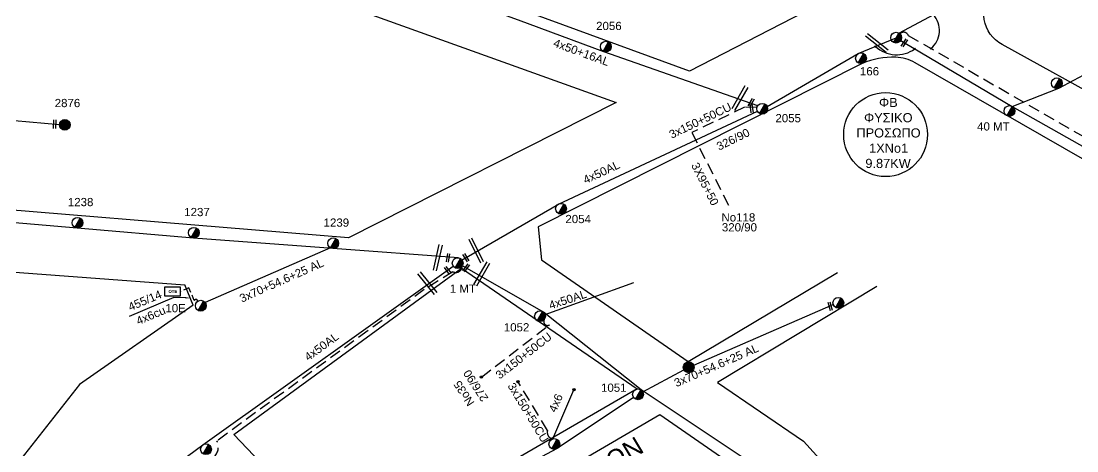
# Model space of a CAD drawing. Header units: millimetres. Extents: x 1421 to 7149, y 883 to 1925.
# Drawn here: x 6526.7 to 6757.9, y 1067.2 to 1161.2 of the extents above; entities that cross this region are included whole.
import ezdxf
from ezdxf import colors
from ezdxf.entities.mleader import LeaderData, LeaderLine
from ezdxf.enums import TextEntityAlignment as Align
from ezdxf.math import Vec2, Vec3

# ---------------------------------------------------------------- set-up
doc = ezdxf.new("R2010")
doc.units = ezdxf.units.MM
doc.linetypes.add('DASHED', pattern=[19.05, 12.7, -6.35])
for name, color, linetype in [('2x16+16', 7, 'Continuous'), ('4x6', 7, 'SYN_LINE'), ('Pillar OTE', 7, 'Continuous'), ('Άγνωστα', 7, 'Continuous'), ('Γυμνά εναέρια ΧΤ (3Φ) 4x50AL', 7, 'Continuous'), ('Γυμνά εναέρια ΧΤ και ΦΟΠ (3Φ)   4x50+16AL', 7, 'Continuous'), ('Εναέρια παροχή ΧΤ 4x25', 7, 'SYN_LINE'), ('Καλωδια ΧΤ  3X95+50', 7, 'Continuous'), ('Καλώδια ΧΤ   3x150+50CU', 7, 'DASHED'), ('Μηχανική τομή', 7, 'Continuous'), ('Στύλος Ξύλινος', 7, 'Continuous'), ('Στύλος Ξύλινος @ 1', 7, 'Continuous'), ('Στύλος ΦΜ', 7, 'Continuous'), ('Στύλος ΦΜ @ 1', 7, 'Continuous'), ('Συνδέσεις', 7, 'Continuous'), ('Συνεστραμμένα ΧΤ   3x70+54.6+25 AL', 7, 'SYN_LINE'), ('Τομή', 7, 'Continuous'), ('Υπόβαθρο ΔΕΗ', 7, 'Continuous'), ('Υπόγεια καλώδια Παροχών ΧΤ   4x50AL', 7, 'DASHED'), ('Υπόγεια καλώδια Παροχών ΧΤ   4x6', 7, 'DASHED')]:
    doc.layers.add(name, color=color, linetype=linetype)
doc.styles.add('arial', font='ARIAL.TTF')
doc.styles.get("Standard").update_dxf_attribs({"font": 'ARIAL.TTF'})
doc.linetypes.add('SYN_LINE', pattern='A,0.5,-0.0001,["/\\/\\/\\/",Standard,S=0.1,R=0,X=0,Y=-0.05],-0.25', length=0.7501)

# ---------------------------------------------------------------- blocks, each defined once
blk = doc.blocks.new('ΥΠΑΡΧΩΝ ΞΥΛΙΝΟΣ ΣΤΥΛΟΣ')
at = {"layer": 'Στύλος Ξύλινος'}
h = blk.add_hatch(color=256, dxfattribs=at)
h.paths.add_polyline_path([(-2.62, 0, 0.270008), (-1.29, -2.28), (1.3, 2.27, 0.576266)])
h.paths.add_polyline_path([(-1.29, -2.28, 0.574793), (2.62, 0, 0.268822), (1.3, 2.27)])
blk.add_line((-1.29, -2.28), (1.3, 2.27), dxfattribs=at)
blk.add_circle((0, 0), 2.62, dxfattribs=at)
at = {"layer": 'Στύλος Ξύλινος', "flags": 4}
for tag, p in [('ΑΡΙΘΜΟΣ', (-4.91, 8.6)), ('ΤΥΠΟΣ', (-4.85, 3.39))]:
    blk.add_attdef(tag, p, '', height=4, dxfattribs=at)
blk = doc.blocks.new('ΥΠΑΡΧΩΝ ΤΣΙΜΕΝΤΕΝΙΟΣ ΣΤΥΛΟΣ')
at = {"layer": 'Στύλος ΦΜ'}
blk.add_hatch(color=256, dxfattribs=at).paths.add_polyline_path([(-1.29, -2.28, 0.574793), (2.62, 0, 0.268822), (1.3, 2.27)])
blk.add_line((-1.29, -2.28), (1.3, 2.27), dxfattribs=at)
blk.add_circle((0, 0), 2.62, dxfattribs=at)
at = {"layer": 'Στύλος ΦΜ', "flags": 4}
for tag, p in [('ΑΡΙΘΜΟΣ', (-4.68, 8.05)), ('ΤΥΠΟΣ', (-4.91, 3.03))]:
    blk.add_attdef(tag, p, '', height=4, dxfattribs=at)
blk = doc.blocks.new('_ΣΥΝΔΕΣΗ')
at = {"layer": 'Συνδέσεις', "linetype": 'SYN_LINE', "ltscale": 40}
blk.add_hatch(color=256, dxfattribs=at).paths.add_polyline_path([(0.5, -0.01, 1), (-0.5, -0.01, 1)])
at = {"layer": 'Συνδέσεις'}
blk.add_circle((0, -0.01), 0.5, dxfattribs=at)
blk = doc.blocks.new('ΜΗΧΑΝΙΚΗ ΤΟΜΗ')
at = {"layer": 'Μηχανική τομή', "ltscale": 40}
for p, q in [((-3.67, 1.17), (3.91, 1.17)), ((3.91, -0.38), (-3.67, -0.38))]:
    blk.add_line(p, q, dxfattribs=at)
blk = doc.blocks.new('ΤΟΜΗ')
at = {"layer": 'Τομή', "ltscale": 40}
for p, q in [((10.95, 0.22), (-12.13, 0.22)), ((10.95, -2.57), (-12.13, -2.57))]:
    blk.add_line(p, q, dxfattribs=at)
blk = doc.blocks.new('PILLAR ΟΤΕ')
at = {"layer": 'Pillar OTE', "ltscale": 40}
blk.add_lwpolyline([(-3.31, 2.02), (3.39, 2.02), (3.39, -1.99), (-3.31, -1.99)], close=True, dxfattribs=at)
at = {"layer": 'Pillar OTE', "insert": (-1.81, 0.71), "char_height": 1.3575, "width": 109.961, "attachment_point": 1}
blk.add_mtext('{\\fArial|b1|i0|c161|p34;OTE}', dxfattribs=at)

msp = doc.modelspace()

# ---------------------------------------------------------------- linework, layer by layer
at = {"layer": '2x16+16', "color": 1, "lineweight": -3, "ltscale": 0.2}
msp.add_lwpolyline([(6521.89, 1139.73), (6535.06, 1138.57)], dxfattribs=at)
at = {"layer": '4x6', "color": 50, "lineweight": -3, "ltscale": 0.1}
msp.add_lwpolyline([(6643.08, 1069.78), (6647.71, 1080.54)], dxfattribs=at)
at = {"layer": 'Άγνωστα', "linetype": 'Continuous', "ltscale": 0.2}
msp.add_lwpolyline([(6564.35, 1099.05), (6562.49, 1103.45)], dxfattribs=at)
at = {"layer": 'Άγνωστα', "lineweight": -3, "ltscale": 0.1}
msp.add_circle((6715.99, 1136.33), 9.18, dxfattribs=at)
at = {"layer": 'Γυμνά εναέρια ΧΤ (3Φ) 4x50AL', "color": 151, "lineweight": -3, "ltscale": 0.2}
msp.add_lwpolyline([(6718.91, 1158.54), (6741.05, 1170.39), (6754.9, 1176.32), (6774.94, 1188.66), (6809.84, 1207.82), (6825.82, 1215.88), (6845.38, 1224.73), (6874.35, 1234.13)], dxfattribs=at)
at = {"layer": 'Γυμνά εναέρια ΧΤ (3Φ) 4x50AL', "color": 133, "lineweight": -3, "ltscale": 0.2}
for points in [[(6690.05, 1142.49), (6710.01, 1154.05), (6718.29, 1157.53)], [(6718.29, 1157.53), (6743.72, 1142.5), (6771.56, 1126.81), (6800.96, 1110.81)], [(6623.24, 1108.91), (6644.32, 1121.14), (6687.91, 1141.49)]]:
    msp.add_lwpolyline(points, dxfattribs=at)
at = {"layer": 'Γυμνά εναέρια ΧΤ (3Φ) 4x50AL', "color": 85, "lineweight": -3, "ltscale": 0.2}
msp.add_lwpolyline([(6494.77, 1007.56), (6508.74, 1025.83), (6514.95, 1030.51), (6538.76, 1048.08), (6566.45, 1068.46), (6621.32, 1107.54)], dxfattribs=at)
at = {"layer": 'Γυμνά εναέρια ΧΤ (3Φ) 4x50AL', "color": 2, "linetype": 'SYN_LINE', "lineweight": -3, "ltscale": 20}
msp.add_lwpolyline([(6641.42, 1096.98), (6660.82, 1104.02)], dxfattribs=at)
at = {"layer": 'Γυμνά εναέρια ΧΤ και ΦΟΠ (3Φ)   4x50+16AL', "color": 5, "lineweight": -3, "ltscale": 0.2}
msp.add_lwpolyline([(6687.99, 1142.62), (6654.31, 1154.46), (6635.61, 1161.4), (6611.79, 1170.04), (6588.07, 1178.61), (6564.35, 1187.44), (6541.19, 1196.83)], dxfattribs=at)
at = {"layer": 'Γυμνά εναέρια ΧΤ και ΦΟΠ (3Φ)   4x50+16AL', "color": 1, "linetype": 'Continuous', "lineweight": -3, "ltscale": 0.2}
msp.add_lwpolyline([(6622.45, 1109.39), (6594.93, 1111.39), (6564.4, 1113.7), (6538.91, 1115.88), (6520.18, 1117.5), (6496.95, 1119.68), (6474.27, 1121.44), (6460.2, 1122.82), (6438.26, 1125.44)], dxfattribs=at)
at = {"layer": 'Γυμνά εναέρια ΧΤ και ΦΟΠ (3Φ)   4x50+16AL', "color": 2, "lineweight": -3, "ltscale": 0.2}
msp.add_lwpolyline([(6712.41, 1037.94), (6692.88, 1060.25), (6662.43, 1080.5), (6641.04, 1097.53), (6622.29, 1108.22)], dxfattribs=at)
at = {"layer": 'Εναέρια παροχή ΧΤ 4x25', "color": 133, "lineweight": -3, "ltscale": 10}
msp.add_lwpolyline([(6743.72, 1142.5), (6753.94, 1146.46), (6770.35, 1155.21)], dxfattribs=at)
at = {"layer": 'Καλωδια ΧΤ  3X95+50', "color": 5, "linetype": 'DASHED', "lineweight": -3, "ltscale": 0.2}
msp.add_line((6673.55, 1136.79), (6681.8, 1120.47), dxfattribs=at)
at = {"layer": 'Καλώδια ΧΤ   3x150+50CU', "color": 5, "linetype": 'DASHED', "lineweight": -3, "ltscale": 0.2}
for p, q in [((6685.11, 1142.31), (6673.55, 1136.79)), ((6687.83, 1142.23), (6685.11, 1142.31))]:
    msp.add_line(p, q, dxfattribs=at)
at = {"layer": 'Καλώδια ΧΤ   3x150+50CU', "color": 151, "lineweight": -3, "ltscale": 0.2}
msp.add_lwpolyline([(6719.13, 1158.36, -0.555568), (6720.96, 1158.04), (6801.22, 1111.69, -0.847058), (6803.04, 1106.67), (6804.2, 1099.89), (6812.52, 1094.72), (6823.25, 1098.77), (6854.85, 1084.9, -0.874954), (6861.18, 1082.33)], format="xyb", dxfattribs=at)
at = {"layer": 'Καλώδια ΧΤ   3x150+50CU', "color": 5, "linetype": 'DASHED', "lineweight": -3, "ltscale": 0.2}
msp.add_lwpolyline([(6623.29, 1107.6, -0.568475), (6621.23, 1106.34), (6614.96, 1102.44), (6569.54, 1069.35, -0.807158), (6565.11, 1065.74), (6542.15, 1048.79, -0.644122), (6538.01, 1045.46), (6517.95, 1030.57, -0.691884), (6513.96, 1027.55), (6509.13, 1024.11), (6497.73, 1008.9, -0.630582), (6494.19, 1003.95), (6488.88, 998.18), (6466.36, 968.07, 0.796056), (6461.99, 964.23), (6459.8, 961.37), (6459.87, 959.68), (6454.84, 952.92, 1.060663), (6451.41, 948.67), (6437.56, 931.11, -1.137485), (6435.12, 928.02), (6432.54, 924.6, 0.987053), (6425.68, 919.04)], format="xyb", dxfattribs=at)
at = {"layer": 'Καλώδια ΧΤ   3x150+50CU', "color": 50, "lineweight": -3, "ltscale": 0.2}
for points in [[(6627.49, 1083.31), (6642.35, 1094.71, -0.794156), (6641.26, 1095.93)], [(6643.08, 1069.78, -0.453246), (6641.96, 1071.63), (6635.47, 1082.31)]]:
    msp.add_lwpolyline(points, format="xyb", dxfattribs=at)
at = {"layer": 'Συνεστραμμένα ΧΤ   3x70+54.6+25 AL', "color": 1, "lineweight": -3, "ltscale": 20}
msp.add_lwpolyline([(6594.44, 1111.54), (6566.96, 1099.59)], dxfattribs=at)
at = {"layer": 'Συνεστραμμένα ΧΤ   3x70+54.6+25 AL', "color": 2, "linetype": 'SYN_LINE', "lineweight": -3, "ltscale": 20}
for points in [[(6673.96, 1085.9), (6704.52, 1099.19)], [(6662.81, 1080.08), (6671.84, 1084.88)], [(6660.8, 1078.87), (6644.04, 1067.65), (6613.76, 1051.56)], [(6661.77, 1079.52), (6661.78, 1079.53)]]:
    msp.add_lwpolyline(points, dxfattribs=at)
at = {"layer": 'Υπόβαθρο ΔΕΗ', "lineweight": -3, "ltscale": 0.2}
for points in [[(6738.18, 1183.78), (6673.02, 1150.23), (6492.13, 1216.34, -0.206623), (6491.47, 1216.97, -0.168347), (6491.38, 1218.21), (6535.04, 1229.71), (6542.62, 1208.1)], [(6814.45, 1115.83), (6741.5, 1156.03, -0.227758), (6737.59, 1161.49, -0.304916), (6740.07, 1167.04), (6828.84, 1214.94), (6863.48, 1182.3), (6814.45, 1115.83)], [(6656.98, 1143.34), (6598.4, 1113.72), (6392.83, 1130.66, 0.064612), (6400.55, 1170.31, 0.137377), (6395.76, 1192.56), (6466.85, 1211.52), (6656.98, 1143.34)], [(6764.97, 1074.33), (6802.54, 1099.97), (6801.76, 1106.63), (6722.47, 1152.05, 0.121633), (6718.2, 1153.27, 0.112876), (6710.89, 1151.87), (6639.91, 1116.13), (6640.66, 1108.97), (6672.72, 1086.74), (6705.48, 1106.18)], [(6251.62, 1032.73, -0.641343), (6251.62, 1048.74), (6381.35, 1116.94), (6562.49, 1103.45)]]:
    msp.add_lwpolyline(points, format="xyb", dxfattribs=at)
for points in [[(6584.87, 1058.56), (6573.26, 1070.72), (6623.08, 1107.14), (6661.59, 1080.75), (6607.33, 1049.3), (6611.57, 1043.03), (6666.56, 1075.08), (6691.2, 1058.03), (6710.03, 1036.81), (6632.92, 983.62), (6581.46, 1041.66)], [(6714.06, 1103.09), (6679.19, 1082.15), (6698.02, 1069.27), (6764.87, 995.62), (6878.53, 1068.92), (6878.78, 1070.46), (6878.78, 1071.56), (6819.34, 1096.58), (6772.41, 1063.69)], [(6564.35, 1099.05), (6539.42, 1081.67), (6497.6, 1028.59), (6251.62, 1032.73)]]:
    msp.add_lwpolyline(points, dxfattribs=at)
at = {"layer": 'Υπόβαθρο ΔΕΗ', "lineweight": -3}
for centre, radius, start, end in [((6722.71, 1159.08), 5.07, 309.4903, 43.2234), ((6718.4, 1160.58), 6.79, 226.8628, 306.2031)]:
    msp.add_arc(centre, radius, start, end, dxfattribs=at)
at = {"layer": 'Υπόγεια καλώδια Παροχών ΧΤ   4x6', "color": 1, "linetype": 'DASHED', "ltscale": 0.1}
msp.add_lwpolyline([(6565.34, 1099.89, 0.825589), (6564.59, 1100.05), (6563.4, 1102.84), (6561.52, 1102.04)], format="xyb", dxfattribs=at)

# ---------------------------------------------------------------- block references
at = {"layer": 'Pillar OTE', "xscale": 0.5, "yscale": 0.5, "zscale": 0.5}
msp.add_blockref('PILLAR ΟΤΕ', (6559.83, 1102.02), dxfattribs=at)
at = {"layer": 'Μηχανική τομή', "lineweight": -3}
for p, xscale, yscale, zscale, rotation in [((6720.18, 1156.32), 0.250000000000152, 0.250000000000152, 0.250000000000152, 57.24366323833361), ((6686.62, 1143.26), 0.2500000000003555, 0.2500000000003555, 0.2500000000003555, 60.92680847062557), ((6686.55, 1142.05), 0.2500000000002585, 0.2500000000002585, 0.2500000000002585, 276.7387678678715), ((6533.91, 1138.67), 0.2500000000000124, 0.2500000000000124, 0.2500000000000124, 267.6485671368781), ((6620.24, 1109.34), 0.2500000000003021, 0.2500000000003021, 0.2500000000003021, 80.83084768237472), ((6623.98, 1109.38), 0.2499999999999643, 0.2499999999999643, 0.2499999999999643, 300.9816834457039), ((6624.21, 1107.11), 0.2499999999999892, 0.2499999999999892, 0.2499999999999892, 52.67555885181714), ((6620, 1106.59), 0.2500000000002521, 0.2500000000002521, 0.2500000000002521, 307.426974990063), ((6703.76, 1098.77), 0.2499999999995575, 0.2499999999995575, 0.2499999999995575, 286.2716253792031)]:
    msp.add_blockref('ΜΗΧΑΝΙΚΗ ΤΟΜΗ', p, dxfattribs=dict(at, xscale=xscale, yscale=yscale, zscale=zscale, rotation=rotation))
at = {"layer": 'Στύλος Ξύλινος @ 1', "lineweight": -3, "ltscale": 40}
ref = msp.add_blockref('ΥΠΑΡΧΩΝ ΞΥΛΙΝΟΣ ΣΤΥΛΟΣ', (6536.24, 1138.47), dxfattribs=dict(at, xscale=0.4499999999998181, yscale=0.4499999999998181, zscale=0.4499999999998181))
ref.add_attrib('ΑΡΙΘΜΟΣ', '2876', (6534.02, 1142.34), dxfattribs={"layer": 'Στύλος Ξύλινος', "height": 1.8, "flags": 4})
at = {"layer": 'Στύλος Ξύλινος @ 1', "lineweight": -3, "ltscale": 40, "xscale": 0.4499999999998181, "yscale": 0.4499999999998181, "zscale": 0.4499999999998181}
msp.add_blockref('ΥΠΑΡΧΩΝ ΞΥΛΙΝΟΣ ΣΤΥΛΟΣ', (6672.87, 1085.44), dxfattribs=at)
at = {"layer": 'Στύλος ΦΜ @ 1', "lineweight": -3, "ltscale": 40}
ref = msp.add_blockref('ΥΠΑΡΧΩΝ ΤΣΙΜΕΝΤΕΝΙΟΣ ΣΤΥΛΟΣ', (6654.7, 1155.57), dxfattribs=dict(at, xscale=0.4499999999998181, yscale=0.4499999999998181, zscale=0.4499999999998181))
ref.add_attrib('ΑΡΙΘΜΟΣ', '2056', (6652.6, 1159.2), dxfattribs={"layer": 'Στύλος ΦΜ', "height": 1.8, "flags": 4})
at = {"layer": 'Στύλος ΦΜ @ 1', "lineweight": -3, "ltscale": 40, "xscale": 0.4499999999998181, "yscale": 0.4499999999998181, "zscale": 0.4499999999998181}
for p in [(6718.29, 1157.53), (6753.51, 1147.56), (6705.64, 1099.55), (6643.44, 1068.66)]:
    msp.add_blockref('ΥΠΑΡΧΩΝ ΤΣΙΜΕΝΤΕΝΙΟΣ ΣΤΥΛΟΣ', p, dxfattribs=at)
at = {"layer": 'Στύλος ΦΜ @ 1', "lineweight": -3, "ltscale": 40}
ref = msp.add_blockref('ΥΠΑΡΧΩΝ ΤΣΙΜΕΝΤΕΝΙΟΣ ΣΤΥΛΟΣ', (6710.6, 1153.03), dxfattribs=dict(at, xscale=0.4499999999998181, yscale=0.4499999999998181, zscale=0.4499999999998181))
ref.add_attrib('ΑΡΙΘΜΟΣ', '166', (6710.37, 1149.29), dxfattribs={"layer": 'Στύλος ΦΜ', "height": 1.8, "flags": 4})
ref = msp.add_blockref('ΥΠΑΡΧΩΝ ΤΣΙΜΕΝΤΕΝΙΟΣ ΣΤΥΛΟΣ', (6688.98, 1141.99), dxfattribs=dict(at, xscale=0.4499999999998181, yscale=0.4499999999998181, zscale=0.4499999999998181))
ref.add_attrib('ΑΡΙΘΜΟΣ', '2055', (6691.86, 1139.03), dxfattribs={"layer": 'Στύλος ΦΜ', "height": 1.8, "flags": 4})
ref = msp.add_blockref('ΥΠΑΡΧΩΝ ΤΣΙΜΕΝΤΕΝΙΟΣ ΣΤΥΛΟΣ', (6743.12, 1141.49), dxfattribs=dict(at, xscale=0.4499999999998181, yscale=0.4499999999998181, zscale=0.4499999999998181))
ref.add_attrib('ΑΡΙΘΜΟΣ', '40 MT', (6736.04, 1137.22), dxfattribs={"layer": 'Στύλος ΦΜ', "height": 1.8, "flags": 4})
ref = msp.add_blockref('ΥΠΑΡΧΩΝ ΤΣΙΜΕΝΤΕΝΙΟΣ ΣΤΥΛΟΣ', (6539.01, 1117.05), dxfattribs=dict(at, xscale=0.4499999999998181, yscale=0.4499999999998181, zscale=0.4499999999998181))
ref.add_attrib('ΑΡΙΘΜΟΣ', '1238', (6536.9, 1120.68), dxfattribs={"layer": 'Στύλος ΦΜ', "height": 1.8, "flags": 4})
ref = msp.add_blockref('ΥΠΑΡΧΩΝ ΤΣΙΜΕΝΤΕΝΙΟΣ ΣΤΥΛΟΣ', (6564.49, 1114.87), dxfattribs=dict(at, xscale=0.4499999999998181, yscale=0.4499999999998181, zscale=0.4499999999998181))
ref.add_attrib('ΑΡΙΘΜΟΣ', '1237', (6562.39, 1118.5), dxfattribs={"layer": 'Στύλος ΦΜ', "height": 1.8, "flags": 4})
ref = msp.add_blockref('ΥΠΑΡΧΩΝ ΤΣΙΜΕΝΤΕΝΙΟΣ ΣΤΥΛΟΣ', (6644.91, 1120.12), dxfattribs=dict(at, xscale=0.4499999999998181, yscale=0.4499999999998181, zscale=0.4499999999998181))
ref.add_attrib('ΑΡΙΘΜΟΣ', '2054', (6645.86, 1116.97), dxfattribs={"layer": 'Στύλος ΦΜ', "height": 1.8, "flags": 4})
ref = msp.add_blockref('ΥΠΑΡΧΩΝ ΤΣΙΜΕΝΤΕΝΙΟΣ ΣΤΥΛΟΣ', (6595.02, 1112.57), dxfattribs=dict(at, xscale=0.4499999999998181, yscale=0.4499999999998181, zscale=0.4499999999998181))
ref.add_attrib('ΑΡΙΘΜΟΣ', '1239', (6592.91, 1116.19), dxfattribs={"layer": 'Στύλος ΦΜ', "height": 1.8, "flags": 4})
ref = msp.add_blockref('ΥΠΑΡΧΩΝ ΤΣΙΜΕΝΤΕΝΙΟΣ ΣΤΥΛΟΣ', (6622.28, 1108.22), dxfattribs=dict(at, xscale=0.4499999999998181, yscale=0.4499999999998181, zscale=0.4499999999998181))
ref.add_attrib('ΑΡΙΘΜΟΣ', '1 MT', (6620.54, 1101.74), dxfattribs={"layer": 'Στύλος ΦΜ', "height": 1.8, "flags": 4})
ref = msp.add_blockref('ΥΠΑΡΧΩΝ ΤΣΙΜΕΝΤΕΝΙΟΣ ΣΤΥΛΟΣ', (6566, 1098.91), dxfattribs=dict(at, xscale=0.4499999999998181, yscale=0.4499999999998181, zscale=0.4499999999998181))
ref.add_attrib('ΤΥΠΟΣ', '10Ε', (6558.26, 1097.47), dxfattribs={"layer": 'Στύλος ΦΜ', "height": 1.8, "flags": 4})
ref = msp.add_blockref('ΥΠΑΡΧΩΝ ΤΣΙΜΕΝΤΕΝΙΟΣ ΣΤΥΛΟΣ', (6640.3, 1096.61), dxfattribs=dict(at, xscale=0.4499999999998181, yscale=0.4499999999998181, zscale=0.4499999999998181))
ref.add_attrib('ΑΡΙΘΜΟΣ', '1052', (6632.38, 1093.29), dxfattribs={"layer": 'Στύλος ΦΜ', "height": 1.8, "flags": 4})
ref = msp.add_blockref('ΥΠΑΡΧΩΝ ΤΣΙΜΕΝΤΕΝΙΟΣ ΣΤΥΛΟΣ', (6661.77, 1079.52), dxfattribs=dict(at, xscale=0.4499999999998181, yscale=0.4499999999998181, zscale=0.4499999999998181))
ref.add_attrib('ΑΡΙΘΜΟΣ', '1051', (6653.66, 1080.08), dxfattribs={"layer": 'Στύλος ΦΜ', "height": 1.8, "flags": 4})
ref = msp.add_blockref('ΥΠΑΡΧΩΝ ΤΣΙΜΕΝΤΕΝΙΟΣ ΣΤΥΛΟΣ', (6567.15, 1067.51), dxfattribs=dict(at, xscale=0.4499999999998181, yscale=0.4499999999998181, zscale=0.4499999999998181))
ref.add_attrib('ΑΡΙΘΜΟΣ', '2 MT', (6563.8, 1060.56), dxfattribs={"layer": 'Στύλος ΦΜ', "height": 1.8, "flags": 4})
at = {"layer": 'Συνδέσεις', "lineweight": -3}
for p, xscale, yscale, zscale in [((6713.75, 1155.62), 0.25, 0.25, 0.25), ((6722.41, 1155.1), 0.25, 0.25, 0.25), ((6725.94, 1155.17), 0.25, 0.25, 0.25), ((6627.46, 1083.3), 0.4777242751392805, 0.4777242751392805, 0.4777242751392805), ((6635.47, 1082.31), 0.4777242751392805, 0.4777242751392805, 0.4777242751392805), ((6647.75, 1080.55), 0.4777242751392805, 0.4777242751392805, 0.4777242751392805)]:
    msp.add_blockref('_ΣΥΝΔΕΣΗ', p, dxfattribs=dict(at, xscale=xscale, yscale=yscale, zscale=zscale))
at = {"layer": 'Τομή', "lineweight": -3}
for p, xscale, yscale, zscale, rotation in [((6713.8, 1156.27), 0.2500000000006866, 0.2500000000006866, 0.2500000000006866, 141.5966947865374), ((6683.88, 1144.59), 0.2500000000000914, 0.2500000000000914, 0.2500000000000914, 60.23611095938787), ((6617.63, 1109.63), 0.2499999999997739, 0.2499999999997739, 0.2499999999997739, 77.46103475574574), ((6626.69, 1110.97), 0.2499999999999487, 0.2499999999999487, 0.2499999999999487, 296.4098360985684), ((6627.34, 1106.13), 0.2500000000000134, 0.2500000000000134, 0.2500000000000134, 59.83970572171653), ((6615.98, 1103.91), 0.2500000000001392, 0.2500000000001392, 0.2500000000001392, 309.3112416409951)]:
    msp.add_blockref('ΤΟΜΗ', p, dxfattribs=dict(at, xscale=xscale, yscale=yscale, zscale=zscale, rotation=rotation))

# ---------------------------------------------------------------- texts
at = {"lineweight": -3, "ltscale": 40, "insert": (6629.49, 1051.38), "char_height": 4, "width": 64.8866, "attachment_point": 1, "rotation": 30.9811, "style": 'arial'}
msp.add_mtext('ΛΟΥΛΟΥΔΙΩΝ', dxfattribs=at)
at = {"layer": 'Άγνωστα', "lineweight": -3, "ltscale": 0.1}
for s, rotation, p in [('4x50+16AL', 340.0779, (6649.38, 1154.33)), ('3x150+50CU', 25.5498, (6675.4, 1139.4)), ('326/90', 26, (6682.59, 1135.3)), ('4x50AL', 25.0203, (6653.75, 1128.11)), ('3X95+50', 296.8325, (6676.45, 1125.53)), ('3x70+54.6+25 AL', 24, (6583.71, 1104.42)), ('4x50AL', 18.1376, (6646.36, 1100.26)), ('4x50AL', 36.3471, (6592.45, 1089.97)), ('3x150+50CU', 37.8701, (6636.72, 1087.97)), (' 3x70+54.6+25 AL', 23.498, (6678.6, 1085.72)), ('276/90', 123.1695, (6626.23, 1081.41)), ('No35', 123.1695, (6623.65, 1079.73)), ('3x150+50CU', 301.2833, (6637.73, 1075.55)), ('4x6', 66.7117, (6643.74, 1077.63))]:
    msp.add_text(s, height=1.8, rotation=rotation, dxfattribs=at).set_placement(p, align=Align.MIDDLE_CENTER)
for s, p in [('No118', (6683.75, 1118.23)), ('320/90', (6683.98, 1116.06))]:
    msp.add_text(s, height=1.8, dxfattribs=at).set_placement(p, align=Align.MIDDLE_CENTER)
at = {"layer": 'Άγνωστα', "lineweight": -3, "ltscale": 0.1, "insert": (6709.28, 1144.37), "char_height": 2, "width": 14.3587, "attachment_point": 1}
msp.add_mtext('\\pi5.2652;ΦΒ \\P\\pi1.9836;ΦΥΣΙΚΟ \\P\\pi0.3233;ΠΡΟΣΩΠΟ\\P\\pi0;    1ΧΝo1\\P\\pi2.2837;9.87KW', dxfattribs=at)
at = {"layer": 'Υπόγεια καλώδια Παροχών ΧΤ   4x50AL', "color": 7, "ltscale": 0.2}
msp.add_text('455/14', height=1.8, rotation=23, dxfattribs=at).set_placement((6553.76, 1100.04), align=Align.MIDDLE_CENTER)
at = {"layer": 'Υπόγεια καλώδια Παροχών ΧΤ   4x50AL', "color": 7, "ltscale": 0.2, "insert": (6551.62, 1096.29), "char_height": 1.8, "attachment_point": 1, "rotation": 23}
msp.add_mtext_dynamic_manual_height_columns('4x6cu', width=1.8, gutter_width=12.5, heights=[0.118], dxfattribs=at)

# ---------------------------------------------------------------- leaders
at = {"layer": 'Άγνωστα', "linetype": 'Continuous', "ltscale": 0.2}
ml = msp.add_multileader_mtext('Standard', dxfattribs=at)
ml.set_content('', color=256)
ml.set_leader_properties()
ml.build(insert=Vec2(0, 0))
ml.multileader.update_dxf_attribs({"arrow_head_size": 1})
ctx = ml.context
ctx.base_point, ctx.arrow_head_size, ctx.plane_origin, ctx.plane_x_axis, ctx.plane_y_axis = Vec3(6546.69, 1094.99), 1, Vec3(6563.7, 1100.6), Vec3(0.920505, 0.390731), Vec3(-0.390731, 0.920505)
ctx.text_align_type = 2
notes = []
notes.append((ctx, [(0, (1, 1, 0), (6560.13, 1100.7), (-0.920505, -0.390731), 10.61, [(0, [(6563.7, 1100.6)], 0, [])])]))
ctx.mtext.insert, ctx.mtext.text_direction, ctx.mtext.rotation, ctx.mtext.alignment, ctx.mtext.flow_direction = Vec3(6547.75, 1097.62), Vec3(0.920505, 0.390731), 0.401426, 3, 5
for ctx, leaders in notes:
    for number, flags, end, landing, length, lines in leaders:
        leader = LeaderData()
        leader.index, (leader.has_last_leader_line, leader.has_dogleg_vector, leader.attachment_direction) = number, flags
        leader.last_leader_point, leader.dogleg_vector, leader.dogleg_length = Vec3(end), Vec3(landing), length
        for number, points, colour, breaks in lines:
            line = LeaderLine()
            line.index, line.vertices, line.color, line.breaks = number, Vec3.list(points), colors.encode_raw_color(colour), breaks
            leader.lines.append(line)
        ctx.leaders.append(leader)

doc.saveas('drawing.dxf')
